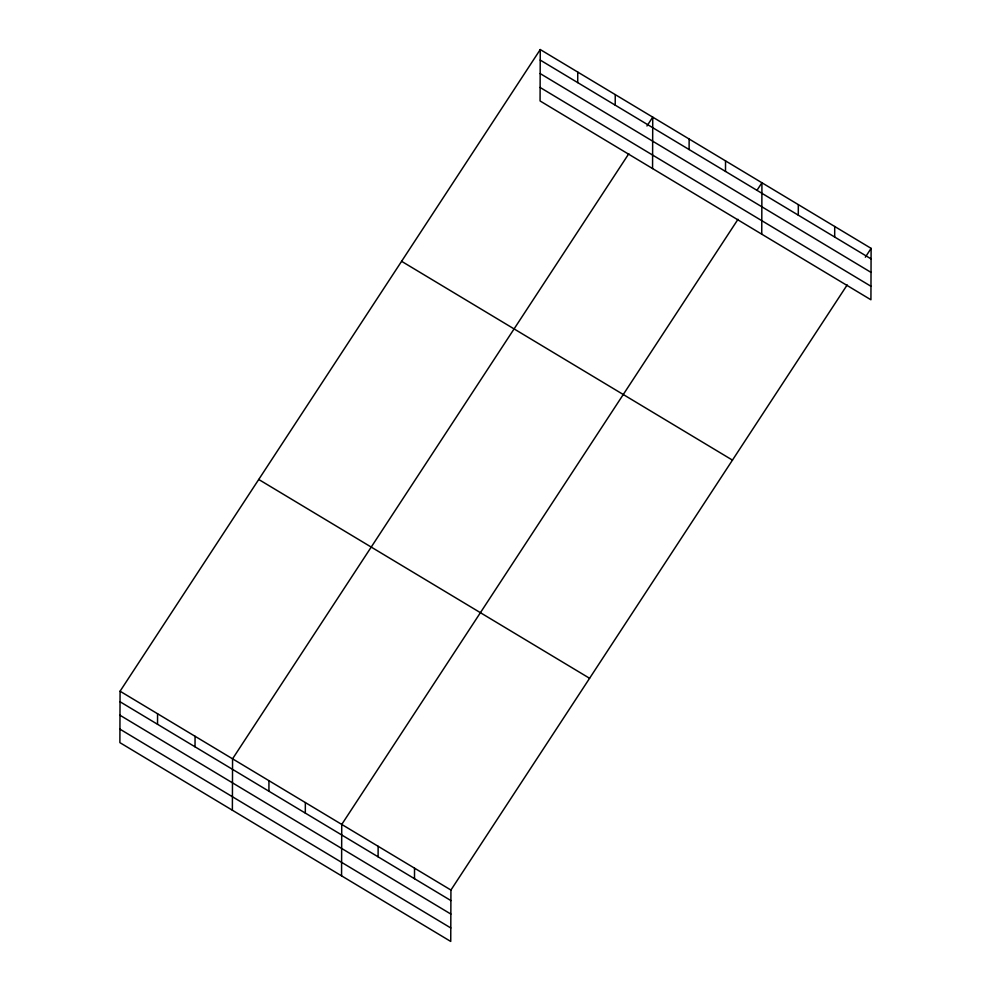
<?xml version="1.0" encoding="UTF-8"?>
<svg xmlns="http://www.w3.org/2000/svg" width="991" height="991" viewBox="0 0 991 991"><rect width="100%" height="100%" fill="white"/><g stroke="black" fill="none" stroke-linecap="round" stroke-linejoin="round"><path stroke-width="1.49" d="M540.256 49.55L540.07 100.958L870.928 299.778L871.114 248.369L540.256 49.55L120.072 691.222L119.886 742.631L450.744 941.45L450.93 890.042L847.181 284.925M157.532 724.285L157.569 713.755M195.029 746.818L195.066 736.288M232.377 810.229L232.563 758.821L628.814 153.704M268.92 791.214L268.957 780.697M305.315 813.091L305.352 802.561M341.561 875.833L341.746 824.438L737.998 219.308M378.104 856.831L378.141 846.302M414.498 878.707L414.535 868.178M577.716 82.612L577.753 72.083M615.213 105.145L615.25 94.616M652.561 168.557L652.747 117.149L646.962 125.968M689.104 149.554L689.141 139.025M725.499 171.418L725.536 160.889M761.745 234.173L761.93 182.765L756.975 190.322M798.288 215.158L798.325 204.629M834.682 237.035L834.719 226.505M865.329 257.202L871.114 248.369M540.219 60.079L871.077 258.899M540.169 73.569L871.027 272.389M540.12 87.468L870.978 286.288M401.59 261.302L732.448 460.121M258.725 479.471L589.583 678.29M120.072 691.222L450.93 890.042M120.035 701.752L450.893 900.571M119.985 715.242L450.843 914.061M119.936 729.141L450.794 927.96"/></g></svg>
